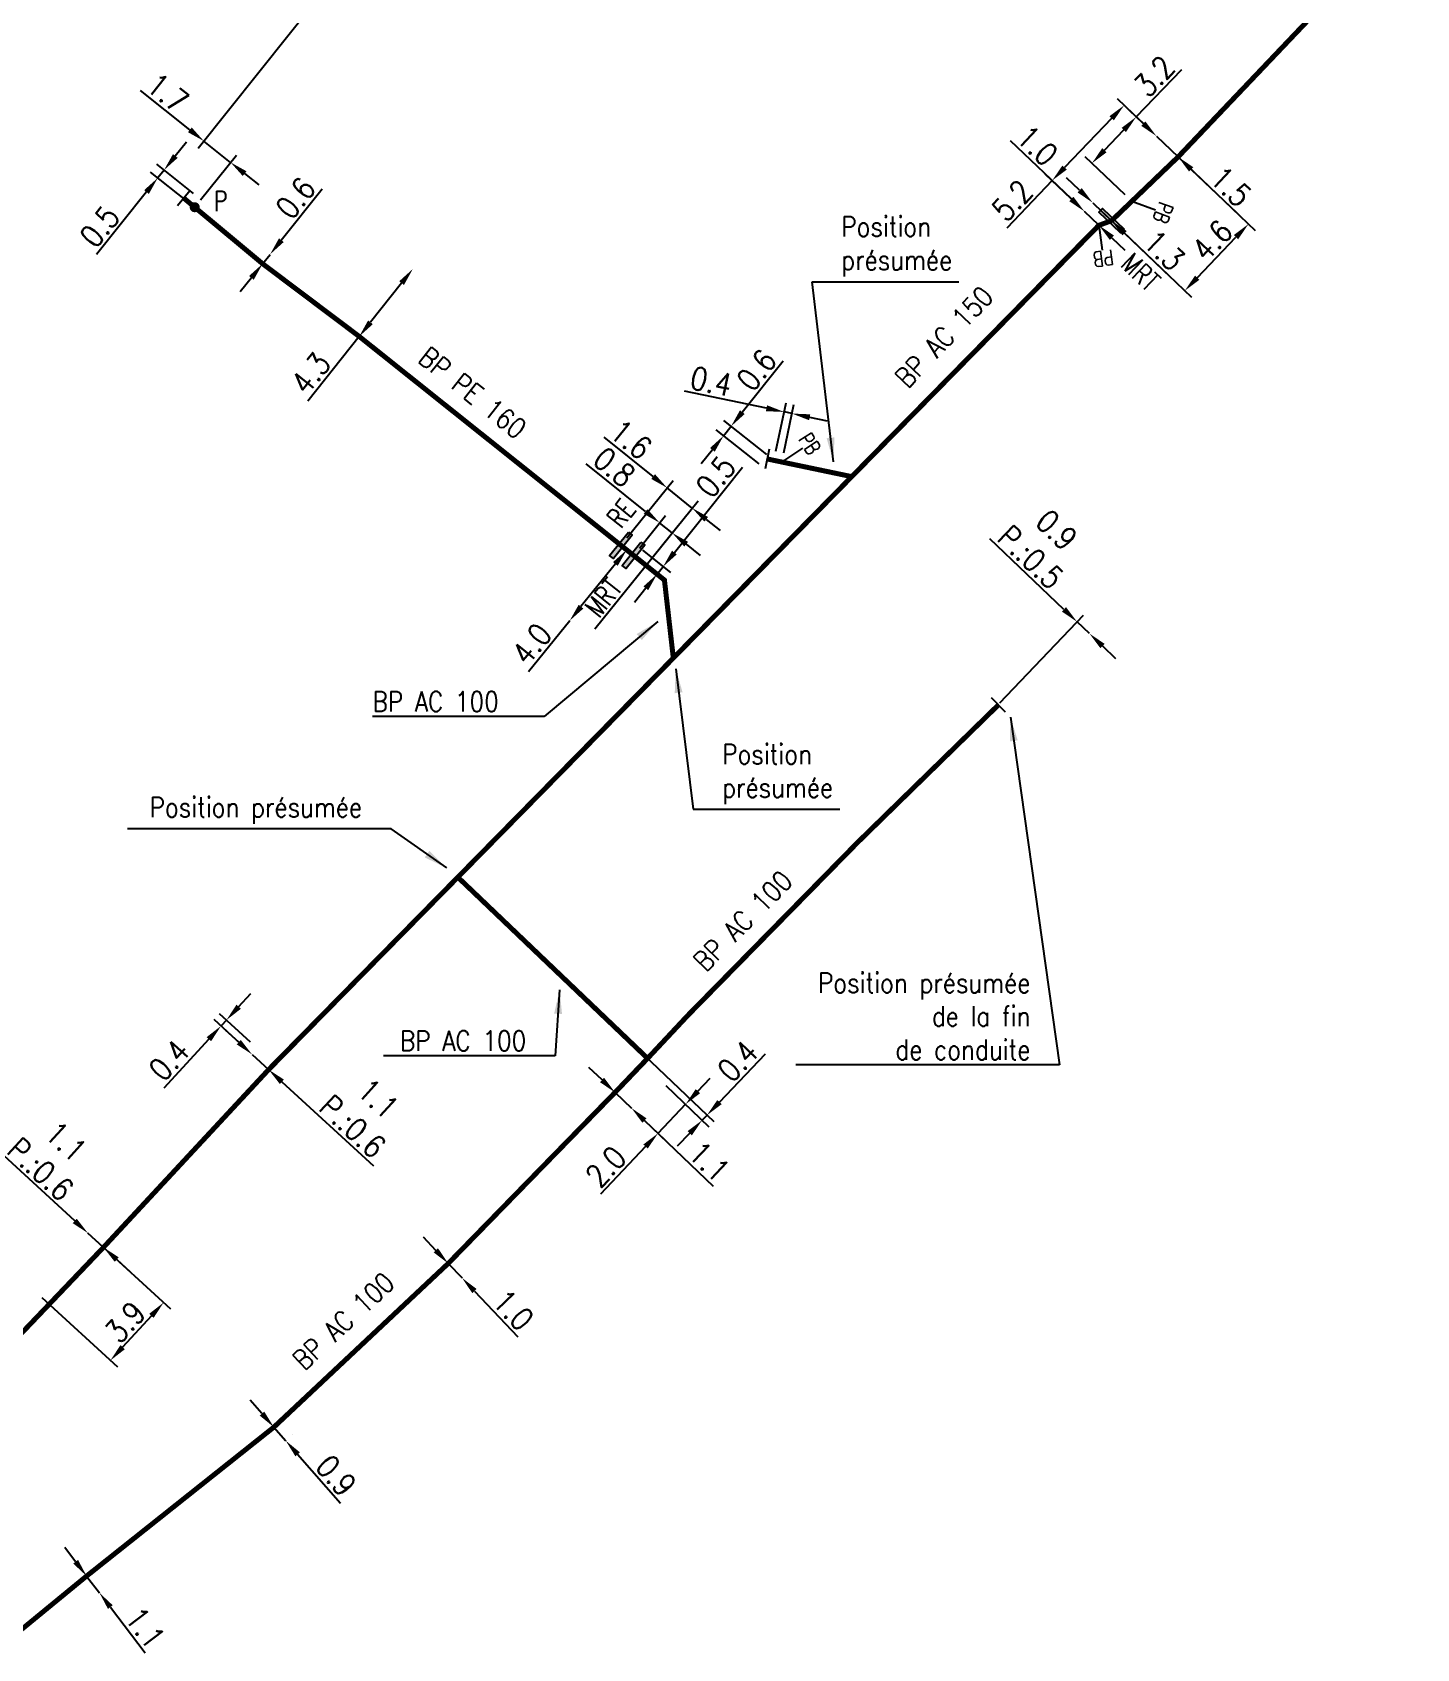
# Model space of a CAD drawing. Header units: millimetres. Extents: x 184998 to 186003, y 126995 to 128002.
# Drawn here: x 185779.5 to 185848.5, y 127608.6 to 127689.2 of the extents above; entities that cross this region are included whole.
import ezdxf
from ezdxf.enums import TextEntityAlignment as Align

# ---------------------------------------------------------------- set-up
doc = ezdxf.new("R2010")
doc.units = ezdxf.units.MM
doc.header["$PDMODE"] = 34
doc.linetypes.add('L_25_AP', pattern=[2000, 1000, 1000])
doc.linetypes.add('L_25_PE', pattern=[2000, 1000, 1000])
doc.layers.get('0').update_dxf_attribs({"linetype": 'CONTINUOUS'})
doc.layers.get('DEFPOINTS').update_dxf_attribs({"linetype": 'CONTINUOUS'})
for name, color, linetype in [('L_150', 1, 'CONTINUOUS'), ('L_300', 7, 'CONTINUOUS'), ('L_340', 7, 'CONTINUOUS')]:
    doc.layers.add(name, color=color, linetype=linetype)
doc.styles.add('G_ROMANS', font='ROMANS.SHX', dxfattribs={"width": 0.75})
doc.styles.get("Standard").update_dxf_attribs({"font": 'romans.shx', "width": 0.85})
doc.dimstyles.get("Standard").update_dxf_attribs({"dimtxt": 1.5, "dimasz": 1.2, "dimexe": 0.625, "dimexo": 0.625, "dimgap": 0.25, "dimtad": 1, "dimdec": 1, "dimzin": 0, "dimdsep": 46, "dimtxsty": 'Standard', "dimcen": -0.5, "dimadec": 0, "dimazin": 0, "dimtfac": 1, "dimtdec": 1, "dimtmove": 0, "dimatfit": 3, "dimfxl": 0, "dimtolj": 1, "dimtzin": 0, "dimarcsym": 0})

# ---------------------------------------------------------------- blocks, each defined once
blk = doc.blocks.new('*D740')
at = {"layer": 'DEFPOINTS', "color": 0, "linetype": 'Continuous', "ltscale": 0.5, "transparency": 16777216}
for p in [(185810.726, 127636.99), (185809.351, 127635.538), (185812.049, 127635.726)]:
    blk.add_point(p, dxfattribs=at)
at = {"layer": 'L_150', "color": 0, "linetype": 'Continuous', "lineweight": -2, "ltscale": 0.5, "transparency": 16777216}
for p, q in [((185812.668, 127636.38), (185813.287, 127637.034)), ((185811.065, 127636.666), (185812.388, 127635.403)), ((185809.69, 127635.214), (185811.013, 127633.95)), ((185812.049, 127635.726), (185810.674, 127634.274)), ((185810.056, 127633.62), (185807.802, 127631.239))]:
    blk.add_line(p, q, dxfattribs=at)
at = {"layer": 'L_150', "color": 0, "linetype": 'Continuous', "ltscale": 0.5, "transparency": 16777216}
for points in [[(185812.559, 127636.483), (185812.777, 127636.277), (185812.049, 127635.726)], [(185809.947, 127633.723), (185810.165, 127633.517), (185810.674, 127634.274)]]:
    blk.add_solid(points, dxfattribs=at)
at = {"layer": 'L_150', "color": 0, "linetype": 'Continuous', "ltscale": 0.5, "transparency": 16777216, "insert": (185808.075, 127632.618), "char_height": 1.125, "attachment_point": 5, "rotation": 46.57271}
blk.add_mtext('\\A1;2.0', dxfattribs=at)
blk = doc.blocks.new('*D741')
at = {"layer": 'DEFPOINTS', "color": 0, "linetype": 'Continuous', "ltscale": 0.5, "transparency": 16777216}
for p in [(185808.534, 127636.318), (185809.351, 127635.538), (185809.351, 127635.538)]:
    blk.add_point(p, dxfattribs=at)
at = {"layer": 'L_150', "color": 0, "linetype": 'Continuous', "lineweight": -2, "ltscale": 0.5, "transparency": 16777216}
for p, q in [((185807.883, 127636.94), (185807.232, 127637.561)), ((185808.534, 127636.318), (185809.351, 127635.538)), ((185810.002, 127634.916), (185813.429, 127631.643))]:
    blk.add_line(p, q, dxfattribs=at)
at = {"layer": 'L_150', "color": 0, "linetype": 'Continuous', "ltscale": 0.5, "transparency": 16777216}
for points in [[(185807.987, 127637.048), (185807.779, 127636.831), (185808.534, 127636.318)], [(185810.106, 127635.024), (185809.898, 127634.807), (185809.351, 127635.538)]]:
    blk.add_solid(points, dxfattribs=at)
at = {"layer": 'L_150', "color": 0, "linetype": 'Continuous', "ltscale": 0.5, "transparency": 16777216, "insert": (185813.235, 127632.866), "char_height": 1.125, "attachment_point": 5, "rotation": 316.31857}
blk.add_mtext('\\A1;1.1', dxfattribs=at)
blk = doc.blocks.new('*D742')
at = {"layer": 'DEFPOINTS', "color": 0, "linetype": 'Continuous', "ltscale": 0.5, "transparency": 16777216}
for p in [(185800.211, 127627.785), (185800.9, 127627.059), (185800.9, 127627.059)]:
    blk.add_point(p, dxfattribs=at)
at = {"layer": 'L_150', "color": 0, "linetype": 'Continuous', "lineweight": -2, "ltscale": 0.5, "transparency": 16777216}
for p, q in [((185799.591, 127628.437), (185798.972, 127629.09)), ((185800.211, 127627.785), (185800.9, 127627.059)), ((185801.519, 127626.407), (185803.682, 127624.128))]:
    blk.add_line(p, q, dxfattribs=at)
at = {"layer": 'L_150', "color": 0, "linetype": 'Continuous', "ltscale": 0.5, "transparency": 16777216}
for points in [[(185799.7, 127628.541), (185799.483, 127628.334), (185800.211, 127627.785)], [(185801.628, 127626.51), (185801.41, 127626.304), (185800.9, 127627.059)]]:
    blk.add_solid(points, dxfattribs=at)
at = {"layer": 'L_150', "color": 0, "linetype": 'Continuous', "ltscale": 0.5, "transparency": 16777216, "insert": (185803.455, 127625.457), "char_height": 1.125, "attachment_point": 5, "rotation": 313.51144}
blk.add_mtext('\\A1;1.0', dxfattribs=at)
blk = doc.blocks.new('*D743')
at = {"layer": 'DEFPOINTS', "color": 0, "linetype": 'Continuous', "ltscale": 0.5, "transparency": 16777216}
for p in [(185791.511, 127619.615), (185792.104, 127618.938), (185792.104, 127618.938)]:
    blk.add_point(p, dxfattribs=at)
at = {"layer": 'L_150', "color": 0, "linetype": 'Continuous', "lineweight": -2, "ltscale": 0.5, "transparency": 16777216}
for p, q in [((185790.918, 127620.292), (185790.325, 127620.969)), ((185791.864, 127619.923), (185791.864, 127619.923)), ((185791.511, 127619.615), (185792.104, 127618.938)), ((185792.457, 127619.246), (185792.457, 127619.246)), ((185792.697, 127618.26), (185794.827, 127615.828))]:
    blk.add_line(p, q, dxfattribs=at)
at = {"layer": 'L_150', "color": 0, "linetype": 'Continuous', "ltscale": 0.5, "transparency": 16777216}
for points in [[(185791.031, 127620.39), (185790.805, 127620.193), (185791.511, 127619.615)], [(185792.81, 127618.359), (185792.584, 127618.162), (185792.104, 127618.938)]]:
    blk.add_solid(points, dxfattribs=at)
at = {"layer": 'L_150', "color": 0, "linetype": 'Continuous', "ltscale": 0.5, "transparency": 16777216, "insert": (185794.623, 127617.2), "char_height": 1.125, "attachment_point": 5, "rotation": 311.21249}
blk.add_mtext('\\A1;0.9', dxfattribs=at)
blk = doc.blocks.new('*D744')
at = {"layer": 'DEFPOINTS', "color": 0, "linetype": 'Continuous', "ltscale": 0.5, "transparency": 16777216}
for p in [(185782.168, 127612.185), (185782.806, 127611.351), (185782.806, 127611.351)]:
    blk.add_point(p, dxfattribs=at)
at = {"layer": 'L_150', "color": 0, "linetype": 'Continuous', "lineweight": -2, "ltscale": 0.5, "transparency": 16777216}
for p, q in [((185781.621, 127612.899), (185781.074, 127613.614)), ((185782.168, 127612.185), (185782.806, 127611.351)), ((185783.353, 127610.636), (185785.097, 127608.358))]:
    blk.add_line(p, q, dxfattribs=at)
at = {"layer": 'L_150', "color": 0, "linetype": 'Continuous', "ltscale": 0.5, "transparency": 16777216}
for points in [[(185781.74, 127612.991), (185781.502, 127612.808), (185782.168, 127612.185)], [(185783.472, 127610.727), (185783.234, 127610.545), (185782.806, 127611.351)]]:
    blk.add_solid(points, dxfattribs=at)
at = {"layer": 'L_150', "color": 0, "linetype": 'Continuous', "ltscale": 0.5, "transparency": 16777216, "insert": (185785.094, 127609.596), "char_height": 1.125, "attachment_point": 5, "rotation": 307.42893}
blk.add_mtext('\\A1;1.1', dxfattribs=at)
blk = doc.blocks.new('*D747')
at = {"layer": 'DEFPOINTS', "color": 0, "linetype": 'Continuous', "ltscale": 0.5, "transparency": 16777216}
for p in [(185804.765, 127643.166), (185810.726, 127636.99), (185812.88, 127634.933)]:
    blk.add_point(p, dxfattribs=at)
at = {"layer": 'L_150', "color": 0, "linetype": 'Continuous', "lineweight": -2, "ltscale": 0.5, "transparency": 16777216}
for p, q in [((185805.104, 127642.842), (185813.461, 127634.862)), ((185813.743, 127635.837), (185816.039, 127638.241)), ((185811.065, 127636.666), (185813.219, 127634.609)), ((185812.88, 127634.933), (185813.122, 127635.186)), ((185812.259, 127634.282), (185811.637, 127633.631))]:
    blk.add_line(p, q, dxfattribs=at)
at = {"layer": 'L_150', "color": 0, "linetype": 'Continuous', "ltscale": 0.5, "transparency": 16777216}
for points in [[(185813.635, 127635.94), (185813.852, 127635.733), (185813.122, 127635.186)], [(185812.15, 127634.385), (185812.367, 127634.178), (185812.88, 127634.933)]]:
    blk.add_solid(points, dxfattribs=at)
at = {"layer": 'L_150', "color": 0, "linetype": 'Continuous', "ltscale": 0.5, "transparency": 16777216, "insert": (185814.66, 127637.882), "char_height": 1.125, "attachment_point": 5, "rotation": 46.31857}
blk.add_mtext('\\A1;0.4', dxfattribs=at)
blk = doc.blocks.new('*D748')
at = {"layer": 'DEFPOINTS', "color": 0, "linetype": 'Continuous', "transparency": 16777216}
for p in [(185832.2, 127659.216), (185832.2, 127659.216), (185827.413, 127655.415)]:
    blk.add_point(p, dxfattribs=at)
at = {"layer": 'L_340', "color": 0, "linetype": 'Continuous', "lineweight": -2, "transparency": 16777216}
for p, q in [((185830.932, 127660.422), (185827.235, 127663.936)), ((185827.736, 127655.755), (185831.907, 127660.142)), ((185832.2, 127659.216), (185831.584, 127659.802)), ((185832.852, 127658.596), (185833.504, 127657.976))]:
    blk.add_line(p, q, dxfattribs=at)
at = {"layer": 'L_340', "color": 0, "linetype": 'Continuous', "transparency": 16777216}
for points in [[(185831.035, 127660.531), (185830.828, 127660.314), (185831.584, 127659.802)], [(185832.955, 127658.705), (185832.749, 127658.488), (185832.2, 127659.216)]]:
    blk.add_solid(points, dxfattribs=at)
at = {"layer": 'L_340', "color": 0, "linetype": 'Continuous', "transparency": 16777216, "insert": (185829.92, 127663.712), "char_height": 1.125, "attachment_point": 5, "rotation": 316.44665}
blk.add_mtext('\\A1;0.9\\PP.:0.5', dxfattribs=at)
blk = doc.blocks.new('L_340_07')
at = {"color": 0, "linetype": 'Continuous', "const_width": 0.25, "flags": 128}
blk.add_lwpolyline([(0, 0), (0.35, 0)], dxfattribs=at)
at = {"color": 0, "linetype": 'Continuous', "flags": 128}
blk.add_lwpolyline([(0.35, -0.5), (0.35, 0.5)], dxfattribs=at)
at = {"color": 0, "linetype": 'Continuous', "width": 0.75, "flags": 3}
for tag, p in [('DEF_LEG', (0.723, -3.465)), ('DEF_COUP', (0.723, -5.965)), ('DEF_TYPE', (0.723, -8.465))]:
    blk.add_attdef(tag, text='', height=1.2, dxfattribs=at).set_placement(p, align=Align.MIDDLE)
blk = doc.blocks.new('*D755')
at = {"layer": 'DEFPOINTS', "color": 0, "linetype": 'Continuous', "ltscale": 0.5, "transparency": 16777216}
for p in [(185782.236, 127629.296), (185779.585, 127626.409), (185783.357, 127622.945)]:
    blk.add_point(p, dxfattribs=at)
at = {"layer": 'L_150', "color": 0, "linetype": 'Continuous', "lineweight": -2, "ltscale": 0.5, "transparency": 16777216}
for p, q in [((185782.581, 127628.979), (185786.354, 127625.515)), ((185779.93, 127626.092), (185783.703, 127622.628)), ((185785.4, 127625.169), (185783.966, 127623.608))]:
    blk.add_line(p, q, dxfattribs=at)
at = {"layer": 'L_150', "color": 0, "linetype": 'Continuous', "ltscale": 0.5, "transparency": 16777216}
for points in [[(185785.29, 127625.271), (185785.511, 127625.068), (185786.009, 127625.832)], [(185783.856, 127623.709), (185784.077, 127623.506), (185783.357, 127622.945)]]:
    blk.add_solid(points, dxfattribs=at)
at = {"layer": 'L_150', "color": 0, "linetype": 'Continuous', "ltscale": 0.5, "transparency": 16777216, "insert": (185784.095, 127624.857), "char_height": 1.125, "attachment_point": 5, "rotation": 47.441}
blk.add_mtext('\\A1;3.9', dxfattribs=at)
blk = doc.blocks.new('*D756')
at = {"layer": 'DEFPOINTS', "color": 0, "linetype": 'Continuous', "ltscale": 0.5, "transparency": 16777216}
for p in [(185782.236, 127629.296), (185782.236, 127629.296), (185783.009, 127628.586)]:
    blk.add_point(p, dxfattribs=at)
at = {"layer": 'L_150', "color": 0, "linetype": 'Continuous', "lineweight": -2, "ltscale": 0.5, "transparency": 16777216}
for p, q in [((185781.573, 127629.905), (185777.817, 127633.354)), ((185783.009, 127628.586), (185782.236, 127629.296)), ((185783.672, 127627.977), (185784.335, 127627.369))]:
    blk.add_line(p, q, dxfattribs=at)
at = {"layer": 'L_150', "color": 0, "linetype": 'Continuous', "ltscale": 0.5, "transparency": 16777216}
for points in [[(185781.675, 127630.015), (185781.472, 127629.795), (185782.236, 127629.296)], [(185783.774, 127628.088), (185783.571, 127627.867), (185783.009, 127628.586)]]:
    blk.add_solid(points, dxfattribs=at)
at = {"layer": 'L_150', "color": 0, "linetype": 'Continuous', "ltscale": 0.5, "transparency": 16777216, "insert": (185780.505, 127633.177), "char_height": 1.125, "attachment_point": 5, "rotation": 317.441}
blk.add_mtext('\\A1;1.1\\PP.:0.6', dxfattribs=at)
blk = doc.blocks.new('*D759')
at = {"layer": 'DEFPOINTS', "color": 0, "linetype": 'Continuous', "ltscale": 0.5, "transparency": 16777216}
for p in [(185789.145, 127639.931), (185790.695, 127638.508), (185790.424, 127638.214)]:
    blk.add_point(p, dxfattribs=at)
at = {"layer": 'L_150', "color": 0, "linetype": 'Continuous', "lineweight": -2, "ltscale": 0.5, "transparency": 16777216}
for p, q in [((185789.754, 127640.594), (185790.363, 127641.257)), ((185790.079, 127638.531), (185788.53, 127639.953)), ((185790.35, 127638.825), (185788.8, 127640.248)), ((185789.145, 127639.931), (185788.875, 127639.636)), ((185788.266, 127638.973), (185786.018, 127636.525))]:
    blk.add_line(p, q, dxfattribs=at)
at = {"layer": 'L_150', "color": 0, "linetype": 'Continuous', "ltscale": 0.5, "transparency": 16777216}
for points in [[(185789.644, 127640.695), (185789.865, 127640.492), (185789.145, 127639.931)], [(185788.156, 127639.075), (185788.377, 127638.872), (185788.875, 127639.636)]]:
    blk.add_solid(points, dxfattribs=at)
at = {"layer": 'L_150', "color": 0, "linetype": 'Continuous', "ltscale": 0.5, "transparency": 16777216, "insert": (185786.285, 127637.925), "char_height": 1.125, "attachment_point": 5, "rotation": 47.441}
blk.add_mtext('\\A1;0.4', dxfattribs=at)
blk = doc.blocks.new('*D760')
at = {"layer": 'DEFPOINTS', "color": 0, "linetype": 'Continuous', "ltscale": 0.5, "transparency": 16777216}
for p in [(185790.424, 127638.214), (185790.424, 127638.214), (185791.249, 127637.456)]:
    blk.add_point(p, dxfattribs=at)
at = {"layer": 'L_150', "color": 0, "linetype": 'Continuous', "lineweight": -2, "ltscale": 0.5, "transparency": 16777216}
for p, q in [((185789.761, 127638.822), (185789.098, 127639.431)), ((185790.424, 127638.214), (185791.249, 127637.456)), ((185791.912, 127636.847), (185796.483, 127632.65))]:
    blk.add_line(p, q, dxfattribs=at)
at = {"layer": 'L_150', "color": 0, "linetype": 'Continuous', "ltscale": 0.5, "transparency": 16777216}
for points in [[(185789.863, 127638.933), (185789.66, 127638.712), (185790.424, 127638.214)], [(185792.014, 127636.958), (185791.811, 127636.737), (185791.249, 127637.456)]]:
    blk.add_solid(points, dxfattribs=at)
at = {"layer": 'L_150', "color": 0, "linetype": 'Continuous', "ltscale": 0.5, "transparency": 16777216, "insert": (185796.078, 127635.314), "char_height": 1.125, "attachment_point": 5, "rotation": 317.441}
blk.add_mtext('\\A1;1.1\\PP.:0.6', dxfattribs=at)
blk = doc.blocks.new('*D761')
at = {"layer": 'DEFPOINTS', "color": 0, "linetype": 'Continuous', "ltscale": 0.5, "transparency": 16777216}
for p in [(185798.444, 127677.41), (185798.444, 127677.41), (185795.769, 127674.043)]:
    blk.add_point(p, dxfattribs=at)
at = {"layer": 'L_150', "color": 0, "linetype": 'Continuous', "lineweight": -2, "ltscale": 0.5, "transparency": 16777216}
for p, q in [((185797.885, 127676.705), (185796.329, 127674.748)), ((185795.769, 127674.043), (185793.201, 127670.811))]:
    blk.add_line(p, q, dxfattribs=at)
at = {"layer": 'L_150', "color": 0, "linetype": 'Continuous', "ltscale": 0.5, "transparency": 16777216}
for points in [[(185797.767, 127676.798), (185798.002, 127676.612), (185798.444, 127677.41)], [(185796.212, 127674.841), (185796.447, 127674.654), (185795.769, 127674.043)]]:
    blk.add_solid(points, dxfattribs=at)
at = {"layer": 'L_150', "color": 0, "linetype": 'Continuous', "ltscale": 0.5, "transparency": 16777216, "insert": (185793.354, 127672.209), "char_height": 1.125, "attachment_point": 5, "rotation": 51.52999}
blk.add_mtext('\\A1;4.3', dxfattribs=at)
blk = doc.blocks.new('*D762')
at = {"layer": 'DEFPOINTS', "color": 0, "linetype": 'Continuous', "transparency": 16777216}
for p in [(185794.088, 127691.384), (185788.021, 127683.79), (185787.561, 127680.491)]:
    blk.add_point(p, dxfattribs=at)
at = {"layer": 'L_300', "color": 0, "linetype": 'Continuous', "lineweight": -2, "transparency": 16777216}
for p, q in [((185793.795, 127691.018), (185787.729, 127683.424)), ((185787.318, 127684.352), (185784.863, 127686.313)), ((185789.35, 127682.729), (185788.021, 127683.79)), ((185787.854, 127680.857), (185789.642, 127683.095)), ((185790.053, 127682.167), (185790.756, 127681.606))]:
    blk.add_line(p, q, dxfattribs=at)
at = {"layer": 'L_300', "color": 0, "linetype": 'Continuous', "transparency": 16777216}
for points in [[(185787.412, 127684.469), (185787.225, 127684.235), (185788.021, 127683.79)], [(185790.146, 127682.285), (185789.959, 127682.05), (185789.35, 127682.729)]]:
    blk.add_solid(points, dxfattribs=at)
at = {"layer": 'L_300', "color": 0, "linetype": 'Continuous', "transparency": 16777216, "insert": (185786.207, 127686.199), "char_height": 1.125, "attachment_point": 5, "rotation": 321.37916}
blk.add_mtext('\\A1;1.7', dxfattribs=at)
blk = doc.blocks.new('*D763')
at = {"layer": 'DEFPOINTS', "color": 0, "linetype": 'Continuous', "ltscale": 0.5, "transparency": 16777216}
for p in [(185791.323, 127678.14), (185791.323, 127678.14), (185790.95, 127677.67)]:
    blk.add_point(p, dxfattribs=at)
at = {"layer": 'L_150', "color": 0, "linetype": 'Continuous', "lineweight": -2, "ltscale": 0.5, "transparency": 16777216}
for p, q in [((185791.883, 127678.845), (185793.923, 127681.412)), ((185790.95, 127677.67), (185791.323, 127678.14)), ((185790.39, 127676.966), (185789.83, 127676.261))]:
    blk.add_line(p, q, dxfattribs=at)
at = {"layer": 'L_150', "color": 0, "linetype": 'Continuous', "ltscale": 0.5, "transparency": 16777216}
for points in [[(185791.766, 127678.938), (185792.001, 127678.752), (185791.323, 127678.14)], [(185790.273, 127677.059), (185790.508, 127676.873), (185790.95, 127677.67)]]:
    blk.add_solid(points, dxfattribs=at)
at = {"layer": 'L_150', "color": 0, "linetype": 'Continuous', "ltscale": 0.5, "transparency": 16777216, "insert": (185792.596, 127680.947), "char_height": 1.125, "attachment_point": 5, "rotation": 51.52999}
blk.add_mtext('\\A1;0.6', dxfattribs=at)
blk = doc.blocks.new('*D764')
at = {"layer": 'DEFPOINTS', "color": 0, "linetype": 'Continuous', "transparency": 16777216}
for p in [(185786.032, 127682.345), (185787.561, 127680.491), (185787.873, 127680.881)]:
    blk.add_point(p, dxfattribs=at)
at = {"layer": 'L_340', "color": 0, "linetype": 'Continuous', "lineweight": -2, "transparency": 16777216}
for p, q in [((185786.594, 127683.048), (185787.155, 127683.751)), ((185787.194, 127680.782), (185785.353, 127682.246)), ((185787.506, 127681.173), (185785.665, 127682.636)), ((185786.032, 127682.345), (185785.72, 127681.954)), ((185785.158, 127681.251), (185782.665, 127678.13))]:
    blk.add_line(p, q, dxfattribs=at)
at = {"layer": 'L_340', "color": 0, "linetype": 'Continuous', "transparency": 16777216}
for points in [[(185786.476, 127683.141), (185786.711, 127682.954), (185786.032, 127682.345)], [(185785.041, 127681.344), (185785.275, 127681.157), (185785.72, 127681.954)]]:
    blk.add_solid(points, dxfattribs=at)
at = {"layer": 'L_340', "color": 0, "linetype": 'Continuous', "transparency": 16777216, "insert": (185782.821, 127679.527), "char_height": 1.125, "attachment_point": 5, "rotation": 51.37916}
blk.add_mtext('\\A1;0.5', dxfattribs=at)
blk = doc.blocks.new('*D765')
at = {"layer": 'DEFPOINTS', "color": 0, "linetype": 'Continuous', "transparency": 16777216}
for p in [(185812.381, 127665.481), (185808.827, 127663.619), (185807.23, 127659.085)]:
    blk.add_point(p, dxfattribs=at)
at = {"layer": 'L_340', "color": 0, "linetype": 'Continuous', "lineweight": -2, "transparency": 16777216}
for p, q in [((185810.434, 127667.049), (185807.987, 127669.02)), ((185809.121, 127663.985), (185811.429, 127666.85)), ((185807.524, 127659.45), (185812.675, 127665.846)), ((185812.381, 127665.481), (185811.135, 127666.485)), ((185813.082, 127664.916), (185813.783, 127664.352))]:
    blk.add_line(p, q, dxfattribs=at)
at = {"layer": 'L_340', "color": 0, "linetype": 'Continuous', "transparency": 16777216}
for points in [[(185810.528, 127667.166), (185810.34, 127666.932), (185811.135, 127666.485)], [(185813.176, 127665.033), (185812.988, 127664.8), (185812.381, 127665.481)]]:
    blk.add_solid(points, dxfattribs=at)
at = {"layer": 'L_340', "color": 0, "linetype": 'Continuous', "transparency": 16777216, "insert": (185809.33, 127668.901), "char_height": 1.125, "attachment_point": 5, "rotation": 321.1548}
blk.add_mtext('\\A1;1.6', dxfattribs=at)
blk = doc.blocks.new('*D766')
at = {"layer": 'DEFPOINTS', "color": 0, "linetype": 'Continuous', "transparency": 16777216}
for p in [(185811.382, 127664.241), (185809.453, 127663.12), (185807.23, 127659.085)]:
    blk.add_point(p, dxfattribs=at)
at = {"layer": 'L_340', "color": 0, "linetype": 'Continuous', "lineweight": -2, "transparency": 16777216}
for p, q in [((185810.058, 127665.307), (185807.1, 127667.689)), ((185809.747, 127663.485), (185811.053, 127665.108)), ((185807.524, 127659.45), (185811.676, 127664.606)), ((185811.382, 127664.241), (185810.759, 127664.743)), ((185812.083, 127663.676), (185812.784, 127663.112))]:
    blk.add_line(p, q, dxfattribs=at)
at = {"layer": 'L_340', "color": 0, "linetype": 'Continuous', "transparency": 16777216}
for points in [[(185810.152, 127665.424), (185809.964, 127665.19), (185810.759, 127664.743)], [(185812.177, 127663.793), (185811.989, 127663.559), (185811.382, 127664.241)]]:
    blk.add_solid(points, dxfattribs=at)
at = {"layer": 'L_340', "color": 0, "linetype": 'Continuous', "transparency": 16777216, "insert": (185808.497, 127667.527), "char_height": 1.125, "attachment_point": 5, "rotation": 321.15426}
blk.add_mtext('\\A1;0.8', dxfattribs=at)
blk = doc.blocks.new('L_340_21')
at = {"linetype": 'Continuous'}
blk.add_hatch(color=0, dxfattribs=at).paths.add_polyline_path([(0.125, 0.75), (-0.125, 0.75), (-0.125, -0.75), (0.125, -0.75)])
at = {"color": 0, "linetype": 'Continuous'}
blk.add_lwpolyline([(-0.125, 0.75), (0.125, 0.75), (0.125, -0.75), (-0.125, -0.75)], close=True, dxfattribs=at)
at = {"color": 0, "linetype": 'Continuous', "width": 0.75}
for tag, height, flags, p in [('RE', 1, 8, (0, 2)), ('DEF_LEG', 1.2, 3, (0, -5)), ('DEF_COUP', 1.2, 3, (0, -7.5)), ('DEF_TYPE', 1.2, 3, (0, -10))]:
    blk.add_attdef(tag, text='', height=height, dxfattribs=dict(at, flags=flags)).set_placement(p, align=Align.MIDDLE)
blk = doc.blocks.new('L_340_17')
at = {"linetype": 'Continuous'}
blk.add_hatch(color=0, dxfattribs=at).paths.add_polyline_path([(0.125, 0.75), (-0.125, 0.75), (-0.125, -0.75), (0.125, -0.75)])
at = {"color": 0, "linetype": 'Continuous'}
blk.add_lwpolyline([(-0.125, 0.75), (0.125, 0.75), (0.125, -0.75), (-0.125, -0.75)], close=True, dxfattribs=at)
at = {"color": 0, "linetype": 'Continuous', "width": 0.75}
for tag, height, flags, p in [('MRT', 1, 8, (0, 2.5)), ('DEF_LEG', 1.2, 3, (0, -5)), ('DEF_COUP', 1.2, 3, (0, -7.5)), ('DEF_TYPE', 1.2, 3, (0, -10))]:
    blk.add_attdef(tag, text='', height=height, dxfattribs=dict(at, flags=flags)).set_placement(p, align=Align.MIDDLE)
blk = doc.blocks.new('*D767')
at = {"layer": 'DEFPOINTS', "color": 0, "linetype": 'Continuous', "ltscale": 0.5, "transparency": 16777216}
for p in [(185809.114, 127663.39), (185806.27, 127659.858), (185806.27, 127659.858)]:
    blk.add_point(p, dxfattribs=at)
at = {"layer": 'L_150', "color": 0, "linetype": 'Continuous', "lineweight": -2, "ltscale": 0.5, "transparency": 16777216}
for p, q in [((185808.55, 127662.69), (185806.834, 127660.559)), ((185806.27, 127659.858), (185804.213, 127657.305))]:
    blk.add_line(p, q, dxfattribs=at)
at = {"layer": 'L_150', "color": 0, "linetype": 'Continuous', "ltscale": 0.5, "transparency": 16777216}
for points in [[(185808.433, 127662.784), (185808.667, 127662.595), (185809.114, 127663.39)], [(185806.718, 127660.653), (185806.951, 127660.465), (185806.27, 127659.858)]]:
    blk.add_solid(points, dxfattribs=at)
at = {"layer": 'L_150', "color": 0, "linetype": 'Continuous', "ltscale": 0.5, "transparency": 16777216, "insert": (185804.375, 127658.701), "char_height": 1.125, "attachment_point": 5, "rotation": 51.15426}
blk.add_mtext('\\A1;4.0', dxfattribs=at)
blk = doc.blocks.new('*D768')
at = {"layer": 'DEFPOINTS', "color": 0, "linetype": 'Continuous', "ltscale": 0.5, "transparency": 16777216}
for p in [(185809.538, 127663.667), (185809.747, 127662.885), (185810.931, 127662.555)]:
    blk.add_point(p, dxfattribs=at)
at = {"layer": 'L_150', "color": 0, "linetype": 'Continuous', "lineweight": -2, "ltscale": 0.5, "transparency": 16777216}
for p, q in [((185811.492, 127663.259), (185814.888, 127667.513)), ((185809.904, 127663.375), (185811.297, 127662.263)), ((185810.114, 127662.593), (185810.997, 127661.887)), ((185810.631, 127662.18), (185810.931, 127662.555)), ((185810.07, 127661.476), (185809.508, 127660.773))]:
    blk.add_line(p, q, dxfattribs=at)
at = {"layer": 'L_150', "color": 0, "linetype": 'Continuous', "ltscale": 0.5, "transparency": 16777216}
for points in [[(185811.375, 127663.352), (185811.61, 127663.165), (185810.931, 127662.555)], [(185809.952, 127661.57), (185810.187, 127661.383), (185810.631, 127662.18)]]:
    blk.add_solid(points, dxfattribs=at)
at = {"layer": 'L_150', "color": 0, "linetype": 'Continuous', "ltscale": 0.5, "transparency": 16777216, "insert": (185813.56, 127667.051), "char_height": 1.125, "attachment_point": 5, "rotation": 51.4016}
blk.add_mtext('\\A1;0.5', dxfattribs=at)
blk = doc.blocks.new('*D769')
at = {"layer": 'DEFPOINTS', "color": 0, "linetype": 'Continuous', "ltscale": 0.5, "transparency": 16777216}
for p in [(185835.543, 127684.039), (185835.543, 127684.039), (185836.627, 127683.003)]:
    blk.add_point(p, dxfattribs=at)
at = {"layer": 'L_150', "color": 0, "linetype": 'Continuous', "lineweight": -2, "ltscale": 0.5, "transparency": 16777216}
for p, q in [((185834.893, 127684.661), (185834.242, 127685.283)), ((185835.543, 127684.039), (185836.627, 127683.003)), ((185837.278, 127682.381), (185839.549, 127680.21))]:
    blk.add_line(p, q, dxfattribs=at)
at = {"layer": 'L_150', "color": 0, "linetype": 'Continuous', "ltscale": 0.5, "transparency": 16777216}
for points in [[(185834.996, 127684.77), (185834.789, 127684.553), (185835.543, 127684.039)], [(185837.382, 127682.489), (185837.174, 127682.272), (185836.627, 127683.003)]]:
    blk.add_solid(points, dxfattribs=at)
at = {"layer": 'L_150', "color": 0, "linetype": 'Continuous', "ltscale": 0.5, "transparency": 16777216, "insert": (185839.257, 127681.526), "char_height": 1.125, "attachment_point": 5, "rotation": 316.29032}
blk.add_mtext('\\A1;1.5', dxfattribs=at)
blk = doc.blocks.new('*D770')
at = {"layer": 'DEFPOINTS', "color": 0, "linetype": 'Continuous', "transparency": 16777216}
for p in [(185834.539, 127684.999), (185835.543, 127684.039), (185834.316, 127680.786)]:
    blk.add_point(p, dxfattribs=at)
at = {"layer": 'L_340', "color": 0, "linetype": 'Continuous', "lineweight": -2, "transparency": 16777216}
for p, q in [((185834.539, 127684.999), (185836.804, 127687.369)), ((185835.204, 127684.363), (185834.2, 127685.323)), ((185832.95, 127683.337), (185833.917, 127684.349)), ((185833.977, 127681.11), (185831.989, 127683.01))]:
    blk.add_line(p, q, dxfattribs=at)
at = {"layer": 'L_340', "color": 0, "linetype": 'Continuous', "transparency": 16777216}
for points in [[(185833.809, 127684.452), (185834.025, 127684.245), (185834.539, 127684.999)], [(185832.841, 127683.44), (185833.058, 127683.233), (185832.328, 127682.686)]]:
    blk.add_solid(points, dxfattribs=at)
at = {"layer": 'L_340', "color": 0, "linetype": 'Continuous', "transparency": 16777216, "insert": (185835.44, 127687.028), "char_height": 1.125, "attachment_point": 5, "rotation": 46.29032}
blk.add_mtext('\\A1;3.2', dxfattribs=at)
blk = doc.blocks.new('*D771')
at = {"layer": 'DEFPOINTS', "color": 0, "linetype": 'Continuous', "transparency": 16777216}
for p in [(185835.543, 127684.039), (185832.365, 127680.714), (185840.136, 127679.649)]:
    blk.add_point(p, dxfattribs=at)
at = {"layer": 'L_340', "color": 0, "linetype": 'Continuous', "lineweight": -2, "transparency": 16777216}
for p, q in [((185835.882, 127683.715), (185840.475, 127679.325)), ((185832.703, 127680.39), (185837.296, 127675.999)), ((185837.58, 127676.974), (185839.514, 127678.998))]:
    blk.add_line(p, q, dxfattribs=at)
at = {"layer": 'L_340', "color": 0, "linetype": 'Continuous', "transparency": 16777216}
for points in [[(185839.406, 127679.102), (185839.623, 127678.894), (185840.136, 127679.649)], [(185837.471, 127677.078), (185837.688, 127676.87), (185836.958, 127676.323)]]:
    blk.add_solid(points, dxfattribs=at)
at = {"layer": 'L_340', "color": 0, "linetype": 'Continuous', "transparency": 16777216, "insert": (185838.323, 127678.837), "char_height": 1.125, "attachment_point": 5, "rotation": 46.29032}
blk.add_mtext('\\A1;4.6', dxfattribs=at)
blk = doc.blocks.new('*D772')
at = {"layer": 'DEFPOINTS', "color": 0, "linetype": 'Continuous', "transparency": 16777216}
for p in [(185832.365, 127680.714), (185832.365, 127680.714), (185833.304, 127679.816)]:
    blk.add_point(p, dxfattribs=at)
at = {"layer": 'L_340', "color": 0, "linetype": 'Continuous', "lineweight": -2, "transparency": 16777216}
for p, q in [((185831.714, 127681.336), (185831.063, 127681.958)), ((185832.365, 127680.714), (185833.304, 127679.816)), ((185833.955, 127679.194), (185836.226, 127677.023))]:
    blk.add_line(p, q, dxfattribs=at)
at = {"layer": 'L_340', "color": 0, "linetype": 'Continuous', "transparency": 16777216}
for points in [[(185831.818, 127681.444), (185831.61, 127681.228), (185832.365, 127680.714)], [(185834.059, 127679.302), (185833.851, 127679.085), (185833.304, 127679.816)]]:
    blk.add_solid(points, dxfattribs=at)
at = {"layer": 'L_340', "color": 0, "linetype": 'Continuous', "transparency": 16777216, "insert": (185835.934, 127678.34), "char_height": 1.125, "attachment_point": 5, "rotation": 316.29032}
blk.add_mtext('\\A1;1.3', dxfattribs=at)
blk = doc.blocks.new('*D773')
at = {"layer": 'DEFPOINTS', "color": 0, "linetype": 'Continuous', "transparency": 16777216}
for p in [(185833.933, 127685.578), (185835.543, 127684.039), (185831.95, 127680.28)]:
    blk.add_point(p, dxfattribs=at)
at = {"layer": 'L_340', "color": 0, "linetype": 'Continuous', "lineweight": -2, "transparency": 16777216}
for p, q in [((185835.204, 127684.363), (185833.595, 127685.902)), ((185833.311, 127684.928), (185830.962, 127682.47)), ((185831.611, 127680.604), (185830.001, 127682.143)), ((185830.34, 127681.819), (185828.075, 127679.449))]:
    blk.add_line(p, q, dxfattribs=at)
at = {"layer": 'L_340', "color": 0, "linetype": 'Continuous', "transparency": 16777216}
for points in [[(185833.203, 127685.031), (185833.42, 127684.824), (185833.933, 127685.578)], [(185830.854, 127682.573), (185831.07, 127682.366), (185830.34, 127681.819)]]:
    blk.add_solid(points, dxfattribs=at)
at = {"layer": 'L_340', "color": 0, "linetype": 'Continuous', "transparency": 16777216, "insert": (185828.354, 127680.827), "char_height": 1.125, "attachment_point": 5, "rotation": 46.29032}
blk.add_mtext('\\A1;5.2', dxfattribs=at)
blk = doc.blocks.new('*D774')
at = {"layer": 'DEFPOINTS', "color": 0, "linetype": 'Continuous', "transparency": 16777216}
for p in [(185831.95, 127680.28), (185831.95, 127680.28), (185832.673, 127679.589)]:
    blk.add_point(p, dxfattribs=at)
at = {"layer": 'L_340', "color": 0, "linetype": 'Continuous', "lineweight": -2, "transparency": 16777216}
for p, q in [((185831.299, 127680.902), (185828.266, 127683.802)), ((185832.673, 127679.589), (185831.95, 127680.28)), ((185833.323, 127678.967), (185833.974, 127678.346))]:
    blk.add_line(p, q, dxfattribs=at)
at = {"layer": 'L_340', "color": 0, "linetype": 'Continuous', "transparency": 16777216}
for points in [[(185831.403, 127681.011), (185831.196, 127680.794), (185831.95, 127680.28)], [(185833.427, 127679.076), (185833.22, 127678.859), (185832.673, 127679.589)]]:
    blk.add_solid(points, dxfattribs=at)
at = {"layer": 'L_340', "color": 0, "linetype": 'Continuous', "transparency": 16777216, "insert": (185829.595, 127683.569), "char_height": 1.125, "attachment_point": 5, "rotation": 316.29032}
blk.add_mtext('\\A1;1.0', dxfattribs=at)
blk = doc.blocks.new('L_340_13')
at = {"color": 0, "linetype": 'Continuous', "flags": 128}
blk.add_lwpolyline([(0, 0), (0, 1.25)], dxfattribs=at)
at = {"color": 0, "linetype": 'Continuous', "style": 'G_ROMANS', "width": 0.75}
blk.add_text('PB', height=0.75, dxfattribs=at).set_placement((0, 1.663), align=Align.MIDDLE)
at = {"color": 0, "linetype": 'Continuous', "width": 0.75, "flags": 3}
for tag, p in [('DEF_LEG', (0, -10)), ('DEF_COUP', (0, -12.5)), ('DEF_TYPE', (0, -15))]:
    blk.add_attdef(tag, text='', height=1.2, dxfattribs=at).set_placement(p, align=Align.MIDDLE)
blk = doc.blocks.new('*D775')
at = {"layer": 'DEFPOINTS', "color": 0, "linetype": 'Continuous', "transparency": 16777216}
for p in [(185813.95, 127669.09), (185816.091, 127667.388), (185816.464, 127667.858)]:
    blk.add_point(p, dxfattribs=at)
at = {"layer": 'L_340', "color": 0, "linetype": 'Continuous', "lineweight": -2, "transparency": 16777216}
for p, q in [((185814.883, 127670.264), (185816.923, 127672.831)), ((185816.098, 127668.15), (185813.956, 127669.851)), ((185815.724, 127667.68), (185813.583, 127669.381)), ((185813.95, 127669.09), (185814.323, 127669.56)), ((185813.39, 127668.385), (185812.83, 127667.681))]:
    blk.add_line(p, q, dxfattribs=at)
at = {"layer": 'L_340', "color": 0, "linetype": 'Continuous', "transparency": 16777216}
for points in [[(185814.766, 127670.357), (185815.001, 127670.171), (185814.323, 127669.56)], [(185813.273, 127668.478), (185813.507, 127668.292), (185813.95, 127669.09)]]:
    blk.add_solid(points, dxfattribs=at)
at = {"layer": 'L_340', "color": 0, "linetype": 'Continuous', "transparency": 16777216, "insert": (185815.596, 127672.366), "char_height": 1.125, "attachment_point": 5, "rotation": 51.52714}
blk.add_mtext('\\A1;0.6', dxfattribs=at)
blk = doc.blocks.new('*D776')
at = {"layer": 'DEFPOINTS', "color": 0, "linetype": 'Continuous', "transparency": 16777216}
for p in [(185816.97, 127670.275), (185816.464, 127667.858), (185816.856, 127667.776)]:
    blk.add_point(p, dxfattribs=at)
at = {"layer": 'L_340', "color": 0, "linetype": 'Continuous', "lineweight": -2, "transparency": 16777216}
for p, q in [((185816.089, 127670.46), (185811.994, 127671.316)), ((185816.56, 127668.317), (185817.066, 127670.734)), ((185816.952, 127668.235), (185817.457, 127670.652)), ((185817.362, 127670.194), (185816.97, 127670.275)), ((185818.242, 127670.009), (185819.123, 127669.825))]:
    blk.add_line(p, q, dxfattribs=at)
at = {"layer": 'L_340', "color": 0, "linetype": 'Continuous', "transparency": 16777216}
for points in [[(185816.12, 127670.607), (185816.058, 127670.313), (185816.97, 127670.275)], [(185818.273, 127670.156), (185818.212, 127669.863), (185817.362, 127670.194)]]:
    blk.add_solid(points, dxfattribs=at)
at = {"layer": 'L_340', "color": 0, "linetype": 'Continuous', "transparency": 16777216, "insert": (185813.334, 127671.802), "char_height": 1.125, "attachment_point": 5, "rotation": 348.19004}
blk.add_mtext('\\A1;0.4', dxfattribs=at)
blk = doc.blocks.new('L_300_12')
at = {"color": 0, "linetype": 'Continuous', "const_width": 0.248, "flags": 128}
blk.add_lwpolyline([(-0.126, 0, 1), (0.126, 0, 1)], format="xyb", close=True, dxfattribs=at)
at = {"linetype": 'Continuous', "style": 'G_ROMANS', "width": 0.75}
blk.add_attdef('P', text='', height=1, dxfattribs=at).set_placement((0, 1.331), align=Align.MIDDLE_CENTER)
at = {"color": 0, "linetype": 'Continuous', "width": 0.75, "flags": 3}
for tag, p in [('DEF_LEG', (0, -5)), ('DEF_COUP', (0, -7.5)), ('DEF_TYPE', (0, -10))]:
    blk.add_attdef(tag, text='', height=1.2, dxfattribs=at).set_placement(p, align=Align.MIDDLE)

msp = doc.modelspace()

# ---------------------------------------------------------------- linework, layer by layer
at = {"layer": 'L_150', "linetype": 'L_25_PE', "ltscale": 0.5}
msp.add_lwpolyline([(185936.287, 127790.145, 0.25, 0.25, 0), (185935.871, 127789.713, 0.25, 0.25, 0), (185936.467, 127788.169, 0.25, 0.25, 0), (185923.418, 127774.591, 0.25, 0.25, 0), (185913.874, 127764.267, 0.25, 0.25, 0), (185884.896, 127733.908, 0.25, 0.25, 0), (185877.381, 127725.88, 0.25, 0.25, 0), (185876.369, 127724.772, 0.25, 0.25, 0), (185875.75, 127724.12, 0.25, 0.25, 0), (185873.084, 127721.413, 0.25, 0.25, 0), (185866.651, 127714.424, 0.25, 0.25, 0), (185857.544, 127704.996, 0.25, 0.25, 0), (185836.627, 127683.003, 0.25, 0.25, 0), (185833.304, 127679.816, 0, 0, 0)], format="xyseb", dxfattribs=at)
at = {"layer": 'L_150', "linetype": 'L_25_AP', "ltscale": 0.5, "const_width": 0.25}
for points in [[(185787.292, 127680.715), (185787.561, 127680.491), (185790.95, 127677.67), (185795.769, 127674.043), (185809.114, 127663.39), (185809.453, 127663.12)], [(185833.304, 127679.816), (185833.304, 127679.816), (185832.673, 127679.589), (185791.249, 127637.456), (185783.009, 127628.586), (185774.656, 127619.832), (185768.836, 127613.733), (185767.73, 127613.702), (185766.219, 127614.933), (185758.48, 127621.237), (185757.91, 127621.178), (185757.164, 127621.789)], [(185816.464, 127667.858), (185820.342, 127667.047)], [(185809.442, 127663.129), (185810.997, 127661.887), (185811.441, 127657.994)], [(185810.157, 127638.017), (185800.69, 127647.058)]]:
    msp.add_lwpolyline(points, dxfattribs=at)
at = {"layer": 'L_150', "linetype": 'L_25_AP', "const_width": 0.25}
msp.add_lwpolyline([(185734.614, 127575.006), (185744.265, 127582.083), (185753.583, 127588.882), (185755.443, 127590.38), (185765.015, 127598.406), (185772.926, 127604.597), (185782.168, 127612.185), (185791.511, 127619.615), (185800.211, 127627.785), (185808.534, 127636.318), (185810.157, 127638.017), (185812.173, 127640.171), (185820.616, 127648.773), (185827.413, 127655.415)], dxfattribs=at)

# ---------------------------------------------------------------- block references
at = {"layer": 'L_300'}
ref = msp.add_blockref('L_300_12', (185787.561, 127680.491), dxfattribs=dict(at, rotation=283.4192992514916))
ref.add_attrib('P', 'P', dxfattribs={"layer": '0', "linetype": 'Continuous', "height": 1, "style": 'G_ROMANS', "width": 0.75}).set_placement((185788.856, 127680.8), align=Align.MIDDLE_CENTER)
at = {"layer": 'L_340'}
for name, p, rotation in [('L_340_07', (185787.292, 127680.715), 140.2302329097031), ('L_340_13', (185834.316, 127680.786), 250.0281301348234), ('L_340_13', (185832.673, 127679.589), 187.9069086196302), ('L_340_13', (185816.856, 127667.776), 303.3232289008741), ('L_340_07', (185816.464, 127667.858), 168.1900365349126), ('L_340_07', (185827.413, 127655.415), 44.33909563426032)]:
    msp.add_blockref(name, p, dxfattribs=dict(at, rotation=rotation))
ref = msp.add_blockref('L_340_17', (185833.304, 127679.816), dxfattribs=dict(at, rotation=226.2903229975113))
ref.add_attrib('MRT', 'MRT', dxfattribs={"layer": '0', "color": 0, "linetype": 'Continuous', "height": 1, "rotation": 316.29032, "style": 'G_ROMANS', "width": 0.75, "flags": 8}).set_placement((185834.742, 127677.248), align=Align.MIDDLE)
ref = msp.add_blockref('L_340_21', (185808.827, 127663.619), dxfattribs=dict(at, rotation=321.1542600686733))
ref.add_attrib('RE', 'RE', dxfattribs={"layer": '0', "color": 0, "linetype": 'Continuous', "height": 1, "rotation": 51.15426, "style": 'G_ROMANS', "width": 0.75, "flags": 8}).set_placement((185808.838, 127665.218), align=Align.MIDDLE)
ref = msp.add_blockref('L_340_17', (185809.453, 127663.12), dxfattribs=dict(at, rotation=321.154260061912))
ref.add_attrib('MRT', 'MRT', dxfattribs={"layer": '0', "color": 0, "linetype": 'Continuous', "height": 1, "rotation": 51.15426, "style": 'G_ROMANS', "width": 0.75, "flags": 8}).set_placement((185807.949, 127661.009), align=Align.MIDDLE)

# ---------------------------------------------------------------- texts
at = {"layer": 'L_150', "linetype": 'L_25_PE', "width": 0.85}
for s, rotation, p in [('BP AC 150', 46.3404, (185824.947, 127674.022)), ('BP PE 160', 321.4016, (185801.427, 127671.231)), ('BP AC 100', 45.5361, (185814.91, 127644.882)), ('BP AC 100', 43.20049, (185794.983, 127624.907))]:
    msp.add_text(s, height=1, rotation=rotation, dxfattribs=at).set_placement(p, align=Align.MIDDLE)
at = {"layer": 'L_150', "linetype": 'Continuous', "char_height": 1}
for s, insert, attachment_point in [('Position\\Pprésumée', (185819.819, 127678.526), 4), ('BP AC 100', (185796.429, 127655.821), 4), ('Position\\Pprésumée', (185813.877, 127652.199), 4), ('Position présumée', (185795.91, 127650.384), 6), ('BP AC 100', (185804.102, 127638.895), 6)]:
    msp.add_mtext(s, dxfattribs=dict(at, insert=insert, attachment_point=attachment_point))
at = {"layer": 'L_340', "linetype": 'Continuous', "insert": (185829.256, 127640.119), "char_height": 1, "attachment_point": 6}
msp.add_mtext('Position présumée\\Pde la fin\\Pde conduite', dxfattribs=at)

# ---------------------------------------------------------------- dimensions: what is measured, and where the dimension line sits
at = {"layer": 'L_150', "linetype": 'Continuous', "ltscale": 0.5}
for base, p1, p2, angle, picture, middle in [((185835.543, 127684.039), (185836.627, 127683.003), (185835.543, 127684.039), 316.29032, '*D769', (185838.739, 127680.984)), ((185791.323, 127678.14), (185790.95, 127677.67), (185791.323, 127678.14), 231.52999, '*D763', (185793.183, 127680.481)), ((185798.444, 127677.41), (185795.769, 127674.043), (185798.444, 127677.41), 231.52999, '*D761', (185793.941, 127671.742)), ((185810.931, 127662.555), (185809.747, 127662.885), (185809.538, 127663.667), 231.4016, '*D768', (185814.146, 127666.584)), ((185812.88, 127634.933), (185804.765, 127643.166), (185810.726, 127636.99), 46.31857, '*D747', (185815.202, 127637.364)), ((185789.145, 127639.931), (185790.424, 127638.214), (185790.695, 127638.508), 227.441, '*D759', (185786.838, 127637.418)), ((185809.351, 127635.538), (185808.534, 127636.318), (185809.351, 127635.538), 136.31857, '*D741', (185812.717, 127632.323)), ((185812.049, 127635.726), (185809.351, 127635.538), (185810.726, 127636.99), 226.57271, '*D740', (185808.619, 127632.103)), ((185783.357, 127622.945), (185782.236, 127629.296), (185779.585, 127626.409), 47.441, '*D755', (185784.648, 127624.35)), ((185800.9, 127627.059), (185800.211, 127627.785), (185800.9, 127627.059), 133.51144, '*D742', (185802.911, 127624.941)), ((185792.104, 127618.938), (185791.511, 127619.615), (185792.104, 127618.938), 131.21249, '*D743', (185794.058, 127616.706)), ((185782.806, 127611.351), (185782.168, 127612.185), (185782.806, 127611.351), 127.42893, '*D744', (185784.499, 127609.14))]:
    dim = msp.add_linear_dim(base=base, p1=p1, p2=p2, angle=angle, dimstyle='Standard', override={"dimscale": 0.75}, dxfattribs=at)
    dim.commit()
    dim.dimension.update_dxf_attribs({"geometry": picture, "text_midpoint": middle, "dimtype": 160})
for base, p1, p2, angle, text, picture, middle in [((185806.27, 127659.858), (185809.114, 127663.39), (185806.27, 127659.858), 51.15426, '4.0', '*D767', (185804.959, 127658.231)), ((185790.424, 127638.214), (185791.249, 127637.456), (185790.424, 127638.214), 317.441, '<>\\PP.:0.6', '*D760', (185794.936, 127634.071)), ((185782.2361, 127629.2963), (185783.0095, 127628.5861), (185782.2361, 127629.2963), 317.441, '<>\\PP.:0.6', '*D756', (185779.3634, 127631.9341))]:
    dim = msp.add_linear_dim(base=base, p1=p1, p2=p2, angle=angle, text=text, dimstyle='Standard', override={"dimscale": 0.75}, dxfattribs=at)
    dim.commit()
    dim.dimension.update_dxf_attribs({"geometry": picture, "text_midpoint": middle, "dimtype": 160})
at = {"layer": 'L_300', "linetype": 'Continuous'}
dim = msp.add_linear_dim(base=(185788.021, 127683.79), p1=(185787.561, 127680.491), p2=(185794.088, 127691.384), angle=321.37916, dimstyle='Standard', override={"dimscale": 0.75}, dxfattribs=at)
dim.commit()
dim.dimension.update_dxf_attribs({"geometry": '*D762', "text_midpoint": (185785.739, 127685.613), "dimtype": 160})
at = {"layer": 'L_340', "linetype": 'Continuous'}
for base, p1, p2, angle, picture, middle in [((185834.539, 127684.999), (185834.316, 127680.786), (185835.543, 127684.039), 226.29032, '*D770', (185835.983, 127686.51)), ((185833.933, 127685.578), (185831.95, 127680.28), (185835.543, 127684.039), 226.29032, '*D773', (185828.896, 127680.309)), ((185831.95, 127680.28), (185832.673, 127679.589), (185831.95, 127680.28), 316.29032, '*D774', (185829.076, 127683.027)), ((185786.032, 127682.345), (185787.561, 127680.491), (185787.873, 127680.881), 231.37916, '*D764', (185783.407, 127679.059)), ((185840.136, 127679.649), (185832.365, 127680.714), (185835.543, 127684.039), 226.29032, '*D771', (185838.865, 127678.319)), ((185832.365, 127680.714), (185833.304, 127679.816), (185832.365, 127680.714), 316.29032, '*D772', (185835.416, 127677.797)), ((185813.95, 127669.09), (185816.464, 127667.858), (185816.091, 127667.388), 51.52714, '*D775', (185816.183, 127671.9)), ((185816.97, 127670.275), (185816.856, 127667.776), (185816.464, 127667.858), 348.19004, '*D776', (185813.18, 127671.068)), ((185812.381, 127665.481), (185808.827, 127663.619), (185807.23, 127659.085), 141.1548, '*D765', (185808.86, 127668.317)), ((185811.382, 127664.241), (185809.453, 127663.12), (185807.23, 127659.085), 141.15426, '*D766', (185808.026, 127666.943))]:
    dim = msp.add_linear_dim(base=base, p1=p1, p2=p2, angle=angle, dimstyle='Standard', override={"dimscale": 0.75}, dxfattribs=at)
    dim.commit()
    dim.dimension.update_dxf_attribs({"geometry": picture, "text_midpoint": middle, "dimtype": 160})
dim = msp.add_linear_dim(base=(185832.2, 127659.216), p1=(185827.413, 127655.415), p2=(185832.2, 127659.216), angle=136.44665, text='<>\\PP.:0.5', dimstyle='Standard', override={"dimscale": 0.75}, dxfattribs=at)
dim.commit()
dim.dimension.update_dxf_attribs({"geometry": '*D748', "text_midpoint": (185828.757, 127662.489), "dimtype": 160})

# ---------------------------------------------------------------- leaders
at = {"layer": 'L_150', "linetype": 'Continuous', "annotation_type": 0, "has_hookline": 1}
for points, hookline_direction, text_width in [([(185819.427, 127667.793), (185818.369, 127676.776), (185819.569, 127676.776)], 0, 5.869), ([(185810.66, 127659.812), (185805.003, 127655.071), (185803.803, 127655.071)], 1, 7.124), ([(185811.559, 127657.453), (185812.427, 127650.449), (185813.627, 127650.449)], 0, 5.869), ([(185800.134, 127647.518), (185797.36, 127649.467), (185796.16, 127649.467)], 1, 11.698), ([(185805.77, 127641.44), (185805.552, 127638.145), (185804.352, 127638.145)], 1, 7.124)]:
    msp.add_leader(points, dimstyle='Standard', dxfattribs=dict(at, hookline_direction=hookline_direction, text_width=text_width))
at = {"layer": 'L_340', "linetype": 'Continuous', "annotation_type": 0, "has_hookline": 1, "hookline_direction": 1, "text_width": 11.698}
msp.add_leader([(185828.259, 127655.05), (185830.706, 127637.702), (185829.506, 127637.702)], dimstyle='Standard', dxfattribs=at)

doc.saveas('drawing.dxf')
